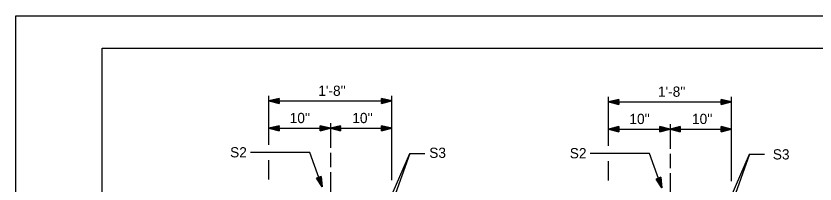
# Model space of a CAD drawing. Extents: x -22.6 to 41.6, y -1.6 to 24.3.
# Drawn here: x 0 to 9.76, y 19.95 to 22 of the extents above; entities that cross this region are included whole.
import ezdxf

# ---------------------------------------------------------------- set-up
doc = ezdxf.new("R2010")
doc.units = 0
for name, color, linetype in [('Dimension Lines', 7, 'Continuous'), ('Mis Center Lines', 7, 'Continuous'), ('Plan Sheet', 7, 'Continuous'), ('Plot Shape', 7, 'Continuous'), ('Text', 7, 'Continuous'), ('User Information Notes', 7, 'Continuous')]:
    doc.layers.add(name, color=color, linetype=linetype)

msp = doc.modelspace()

# ---------------------------------------------------------------- linework, layer by layer
at = {"layer": 'Dimension Lines'}
for p, q in [((3.0905, 20.4251), (3.0905, 21.0235)), ((4.5905, 19.9912), (4.5905, 21.0235)), ((7.2403, 20.4137), (7.2403, 21.0121)), ((8.7403, 19.9798), (8.7403, 21.0121)), ((3.0905, 20.9605), (4.5905, 20.9605)), ((7.2403, 20.9491), (8.7403, 20.9491)), ((3.0905, 20.6272), (3.8405, 20.6272)), ((3.8405, 20.6272), (4.5905, 20.6272)), ((7.2403, 20.6158), (7.9903, 20.6158)), ((7.9903, 20.6158), (8.7403, 20.6158)), ((4.8099, 20.3198), (4.3583, 19.0408)), ((8.9597, 20.3084), (8.5081, 19.0294)), ((3.0905, 20.0001), (3.0905, 20.2362)), ((7.2403, 19.9887), (7.2403, 20.2248))]:
    msp.add_line(p, q, dxfattribs=at)
for points in [[(3.2155, 20.9605), (3.2155, 20.9542), (3.0905, 20.9605), (3.2155, 20.948), (3.2155, 20.9417), (3.0905, 20.9605), (3.2155, 20.9355), (3.2155, 20.9292), (3.0905, 20.9605), (3.2155, 20.9917), (3.2155, 20.9855), (3.0905, 20.9605), (3.2155, 20.9792), (3.2155, 20.973), (3.0905, 20.9605), (3.2155, 20.9667), (3.2155, 20.9292), (3.2155, 20.9917), (3.0905, 20.9605), (3.2155, 20.9292)], [(4.4655, 20.9605), (4.4655, 20.9667), (4.5905, 20.9605), (4.4655, 20.973), (4.4655, 20.9792), (4.5905, 20.9605), (4.4655, 20.9855), (4.4655, 20.9917), (4.5905, 20.9605), (4.4655, 20.9292), (4.4655, 20.9355), (4.5905, 20.9605), (4.4655, 20.9417), (4.4655, 20.948), (4.5905, 20.9605), (4.4655, 20.9542), (4.4655, 20.9917), (4.4655, 20.9292), (4.5905, 20.9605), (4.4655, 20.9917)], [(7.3653, 20.9491), (7.3653, 20.9428), (7.2403, 20.9491), (7.3653, 20.9366), (7.3653, 20.9303), (7.2403, 20.9491), (7.3653, 20.9241), (7.3653, 20.9178), (7.2403, 20.9491), (7.3653, 20.9803), (7.3653, 20.9741), (7.2403, 20.9491), (7.3653, 20.9678), (7.3653, 20.9616), (7.2403, 20.9491), (7.3653, 20.9553), (7.3653, 20.9178), (7.3653, 20.9803), (7.2403, 20.9491), (7.3653, 20.9178)], [(8.6153, 20.9491), (8.6153, 20.9553), (8.7403, 20.9491), (8.6153, 20.9616), (8.6153, 20.9678), (8.7403, 20.9491), (8.6153, 20.9741), (8.6153, 20.9803), (8.7403, 20.9491), (8.6153, 20.9178), (8.6153, 20.9241), (8.7403, 20.9491), (8.6153, 20.9303), (8.6153, 20.9366), (8.7403, 20.9491), (8.6153, 20.9428), (8.6153, 20.9803), (8.6153, 20.9178), (8.7403, 20.9491), (8.6153, 20.9803)], [(3.2155, 20.6272), (3.2155, 20.621), (3.0905, 20.6272), (3.2155, 20.6147), (3.2155, 20.6085), (3.0905, 20.6272), (3.2155, 20.6022), (3.2155, 20.596), (3.0905, 20.6272), (3.2155, 20.6585), (3.2155, 20.6522), (3.0905, 20.6272), (3.2155, 20.646), (3.2155, 20.6397), (3.0905, 20.6272), (3.2155, 20.6335), (3.2155, 20.596), (3.2155, 20.6585), (3.0905, 20.6272), (3.2155, 20.596)], [(3.7155, 20.6272), (3.7155, 20.6335), (3.8405, 20.6272), (3.7155, 20.6397), (3.7155, 20.646), (3.8405, 20.6272), (3.7155, 20.6522), (3.7155, 20.6585), (3.8405, 20.6272), (3.7155, 20.596), (3.7155, 20.6022), (3.8405, 20.6272), (3.7155, 20.6085), (3.7155, 20.6147), (3.8405, 20.6272), (3.7155, 20.621), (3.7155, 20.6585), (3.7155, 20.596), (3.8405, 20.6272), (3.7155, 20.6585)], [(3.9655, 20.6272), (3.9655, 20.621), (3.8405, 20.6272), (3.9655, 20.6147), (3.9655, 20.6085), (3.8405, 20.6272), (3.9655, 20.6022), (3.9655, 20.596), (3.8405, 20.6272), (3.9655, 20.6585), (3.9655, 20.6522), (3.8405, 20.6272), (3.9655, 20.646), (3.9655, 20.6397), (3.8405, 20.6272), (3.9655, 20.6335), (3.9655, 20.596), (3.9655, 20.6585), (3.8405, 20.6272), (3.9655, 20.596)], [(4.4655, 20.6272), (4.4655, 20.6335), (4.5905, 20.6272), (4.4655, 20.6397), (4.4655, 20.646), (4.5905, 20.6272), (4.4655, 20.6522), (4.4655, 20.6585), (4.5905, 20.6272), (4.4655, 20.596), (4.4655, 20.6022), (4.5905, 20.6272), (4.4655, 20.6085), (4.4655, 20.6147), (4.5905, 20.6272), (4.4655, 20.621), (4.4655, 20.6585), (4.4655, 20.596), (4.5905, 20.6272), (4.4655, 20.6585)], [(7.3653, 20.6158), (7.3653, 20.6096), (7.2403, 20.6158), (7.3653, 20.6033), (7.3653, 20.5971), (7.2403, 20.6158), (7.3653, 20.5908), (7.3653, 20.5846), (7.2403, 20.6158), (7.3653, 20.6471), (7.3653, 20.6408), (7.2403, 20.6158), (7.3653, 20.6346), (7.3653, 20.6283), (7.2403, 20.6158), (7.3653, 20.6221), (7.3653, 20.5846), (7.3653, 20.6471), (7.2403, 20.6158), (7.3653, 20.5846)], [(7.8653, 20.6158), (7.8653, 20.6221), (7.9903, 20.6158), (7.8653, 20.6283), (7.8653, 20.6346), (7.9903, 20.6158), (7.8653, 20.6408), (7.8653, 20.6471), (7.9903, 20.6158), (7.8653, 20.5846), (7.8653, 20.5908), (7.9903, 20.6158), (7.8653, 20.5971), (7.8653, 20.6033), (7.9903, 20.6158), (7.8653, 20.6096), (7.8653, 20.6471), (7.8653, 20.5846), (7.9903, 20.6158), (7.8653, 20.6471)], [(8.1153, 20.6158), (8.1153, 20.6096), (7.9903, 20.6158), (8.1153, 20.6033), (8.1153, 20.5971), (7.9903, 20.6158), (8.1153, 20.5908), (8.1153, 20.5846), (7.9903, 20.6158), (8.1153, 20.6471), (8.1153, 20.6408), (7.9903, 20.6158), (8.1153, 20.6346), (8.1153, 20.6283), (7.9903, 20.6158), (8.1153, 20.6221), (8.1153, 20.5846), (8.1153, 20.6471), (7.9903, 20.6158), (8.1153, 20.5846)], [(8.6153, 20.6158), (8.6153, 20.6221), (8.7403, 20.6158), (8.6153, 20.6283), (8.6153, 20.6346), (8.7403, 20.6158), (8.6153, 20.6408), (8.6153, 20.6471), (8.7403, 20.6158), (8.6153, 20.5846), (8.6153, 20.5908), (8.7403, 20.6158), (8.6153, 20.5971), (8.6153, 20.6033), (8.7403, 20.6158), (8.6153, 20.6096), (8.6153, 20.6471), (8.6153, 20.5846), (8.7403, 20.6158), (8.6153, 20.6471)], [(3.7422, 19.9105), (3.5911, 20.3306), (2.8639, 20.3306)], [(4.3505, 19.2579), (4.8099, 20.3198), (4.9933, 20.3198)], [(7.892, 19.8991), (7.7409, 20.3192), (7.0137, 20.3192)], [(8.5003, 19.2465), (8.9597, 20.3084), (9.1431, 20.3084)], [(3.6999, 20.0281), (3.7058, 20.0302), (3.7422, 19.9105), (3.7117, 20.0324), (3.7176, 20.0345), (3.7422, 19.9105), (3.7234, 20.0366), (3.7293, 20.0387), (3.7422, 19.9105), (3.6705, 20.0175), (3.6764, 20.0197), (3.7422, 19.9105), (3.6823, 20.0218), (3.6881, 20.0239), (3.7422, 19.9105), (3.694, 20.026), (3.7293, 20.0387), (3.6705, 20.0175), (3.7422, 19.9105), (3.7293, 20.0387)], [(7.8497, 20.0167), (7.8556, 20.0188), (7.892, 19.8991), (7.8615, 20.021), (7.8673, 20.0231), (7.892, 19.8991), (7.8732, 20.0252), (7.8791, 20.0273), (7.892, 19.8991), (7.8203, 20.0061), (7.8261, 20.0083), (7.892, 19.8991), (7.832, 20.0104), (7.8379, 20.0125), (7.892, 19.8991), (7.8438, 20.0146), (7.8791, 20.0273), (7.8203, 20.0061), (7.892, 19.8991), (7.8791, 20.0273)]]:
    msp.add_lwpolyline(points, dxfattribs=at)
at = {"layer": 'Mis Center Lines'}
for p, q in [((3.8405, 20.6902), (3.8405, 20.3886)), ((7.9903, 20.6788), (7.9903, 20.3772)), ((3.8405, 20.3275), (3.8405, 20.1517)), ((7.9903, 20.3161), (7.9903, 20.1403)), ((3.8405, 20.0906), (3.8405, 18.5403)), ((7.9903, 20.0791), (7.9903, 18.5289))]:
    msp.add_line(p, q, dxfattribs=at)
at = {"layer": 'Plan Sheet'}
for p, q in [((0, 22), (0, 22)), ((1.0541, 0.6061), (1.0541, 21.6061)), ((1.0541, 21.6061), (33.0544, 21.6061))]:
    msp.add_line(p, q, dxfattribs=at)
at = {"layer": 'Plot Shape'}
msp.add_lwpolyline([(0, 22), (33.0632, 22), (33.0632, 0), (0, 0)], close=True, dxfattribs=at)
at = {"layer": 'User Information Notes'}
msp.add_line((1.0541, 21.6061), (1.0541, 21.6061), dxfattribs=at)

# ---------------------------------------------------------------- texts
at = {"layer": 'Text'}
for s, p in [("1'-8''", (3.6927, 21.0235)), ("1'-8''", (7.8424, 21.0121)), ("10''", (3.3441, 20.6902)), ("10''", (4.109, 20.6902)), ("10''", (7.4939, 20.6788)), ("10''", (8.2588, 20.6788)), ('S2', (2.6159, 20.2708)), ('S3', (5.0489, 20.2649)), ('S2', (6.7656, 20.2594)), ('S3', (9.2458, 20.2455))]:
    msp.add_text(s, height=0.125, dxfattribs=at).set_placement(p)

doc.saveas('drawing.dxf')
